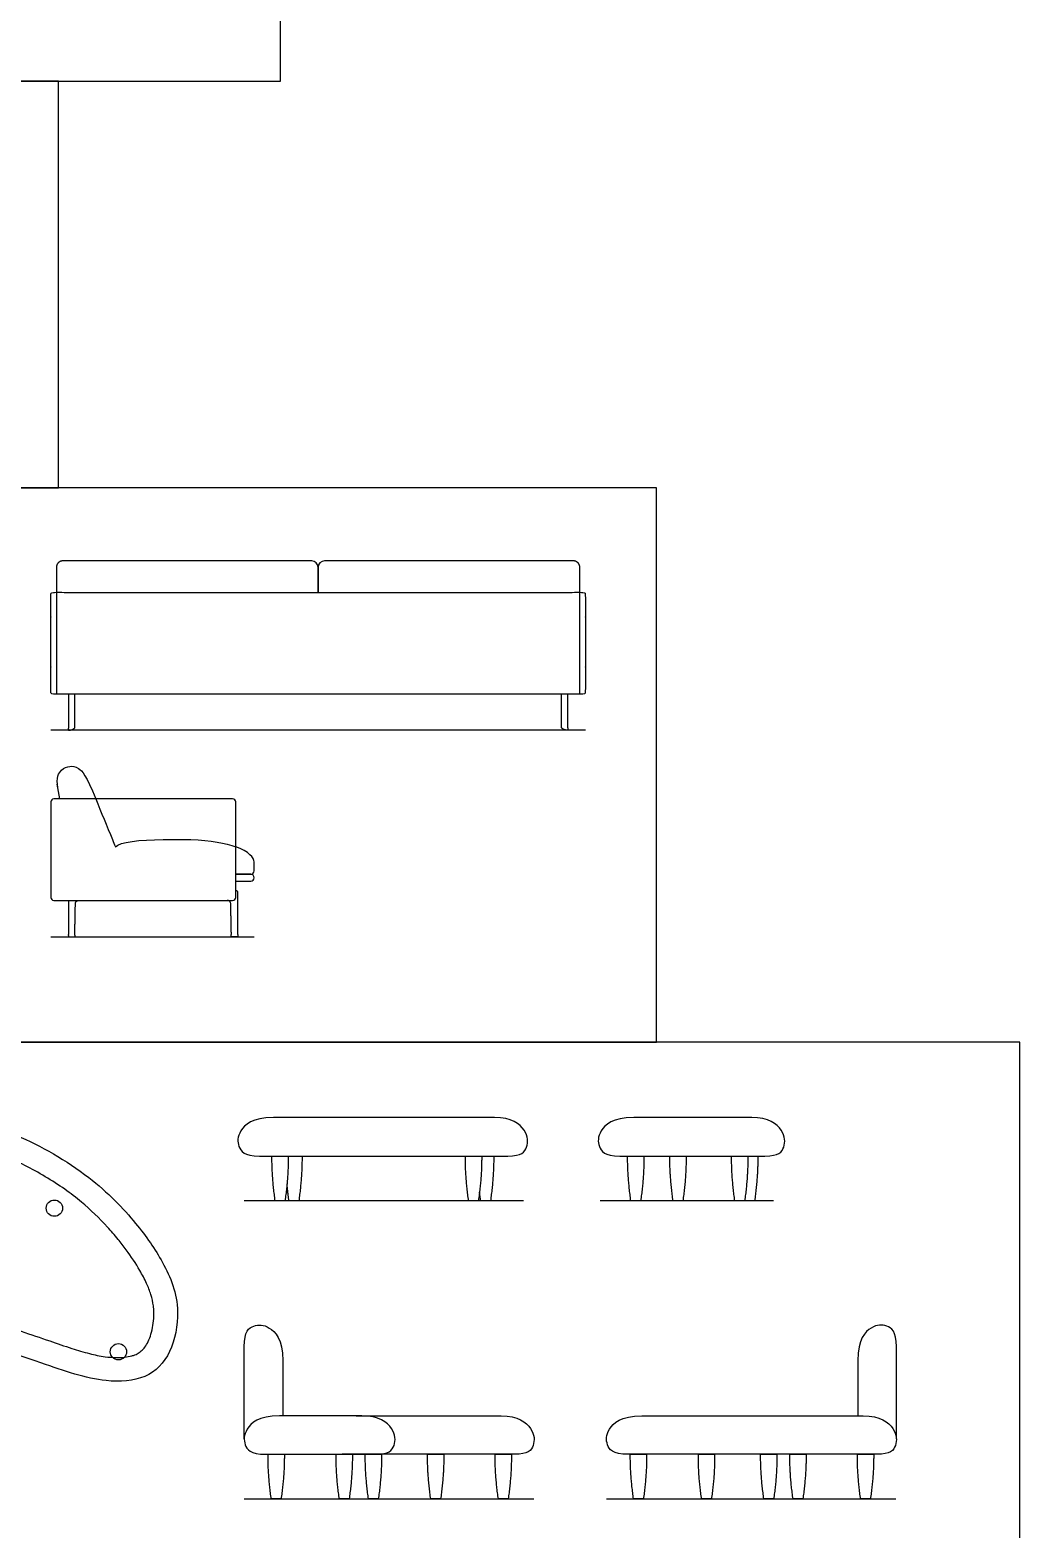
# Model space of a CAD drawing. Header units: metres. Extents: x 0 to 74.2, y -1.2 to 25.5.
# Drawn here: x 70.09 to 74.17, y 4.7 to 10.88 of the extents above; entities that cross this region are included whole.
import ezdxf

# ---------------------------------------------------------------- set-up
doc = ezdxf.new("R2010")
doc.units = ezdxf.units.M
doc.header["$MEASUREMENT"] = 0
for name, color, linetype, true_color in [('AG-DETAIL-DIAGRAM', 7, 'Continuous', 0xccff66), ('AG-DIAGRAM', 7, 'Continuous', 0xfecc66), ('AG-FURNITURE', 7, 'Continuous', 0x66ccff), ('X-VPRT', 6, 'Continuous', 0xff00ff)]:
    doc.layers.add(name, color=color, linetype=linetype, true_color=true_color)

msp = doc.modelspace()

# ---------------------------------------------------------------- linework, layer by layer
at = {"layer": 'AG-DETAIL-DIAGRAM'}
for centre in [(70.1948, 6.0256), (70.4587, 5.4335)]:
    msp.add_circle(centre, 0.0336, dxfattribs=at)
for points, knots in [([(70.3649, 7.7133), (70.3879, 7.6572), (70.4109, 7.6011), (70.4339, 7.545), (70.438, 7.5352), (70.442, 7.5254), (70.446, 7.5156), (70.4642, 7.5352), (70.5458, 7.545), (70.6432, 7.545), (70.665, 7.545), (70.7108, 7.545), (70.7565, 7.545), (70.8403, 7.5427), (70.9005, 7.5308), (70.9418, 7.5156)], [-6.039693, -6.039693, -6.039693, -6.039693, -5.646891, -5.646891, -5.646891, -5.542584, -5.542584, -5.542584, -4.877452, -4.877452, -4.877452, -4.427374, -4.427374, -4.427374, -4.070369, -4.070369, -4.070369, -4.070369]), ([(68.1225, 6.2999), (68.1119, 6.2998), (68.0879, 6.2995), (68.0529, 6.2985), (68.0159, 6.2943), (67.9776, 6.2858), (67.9363, 6.2729), (67.8969, 6.2551), (67.8651, 6.2344), (67.8427, 6.2097), (67.8264, 6.1838), (67.8154, 6.1588), (67.8091, 6.1384), (67.8062, 6.123), (67.8051, 6.1085), (67.8057, 6.0906), (67.8081, 6.0698), (67.8135, 6.0482), (67.8219, 6.0289), (67.8346, 6.0115), (67.8519, 5.9949), (67.8757, 5.9779), (67.9101, 5.9604), (67.9589, 5.9452), (68.024, 5.9334), (68.0726, 5.9281), (68.0996, 5.9256), (68.1464, 5.9212), (68.2548, 5.9141), (68.4168, 5.9051), (68.5651, 5.8947), (68.6893, 5.881), (68.7931, 5.8651), (68.8977, 5.8452), (69.0198, 5.8196), (69.1407, 5.7939), (69.2676, 5.7616), (69.4361, 5.7146), (69.6638, 5.6457), (69.9287, 5.5614), (70.128, 5.4948), (70.26, 5.449), (70.3359, 5.4259), (70.3967, 5.4131), (70.4455, 5.4089), (70.4825, 5.4103), (70.5085, 5.415), (70.5256, 5.4205), (70.539, 5.4264), (70.5537, 5.4365), (70.5691, 5.4536), (70.5827, 5.477), (70.5938, 5.5072), (70.6018, 5.5424), (70.6049, 5.5735), (70.605, 5.6005), (70.6025, 5.6306), (70.5935, 5.6702), (70.5741, 5.7189), (70.5411, 5.7812), (70.5011, 5.8417), (70.4549, 5.9004), (70.3961, 5.9689), (70.3237, 6.0392), (70.2358, 6.1061), (70.1577, 6.1562), (70.0766, 6.2011), (69.9862, 6.2435), (69.8947, 6.2749), (69.8106, 6.2907), (69.7477, 6.2966), (69.7128, 6.298), (69.6957, 6.2985)], [18.043967, 18.043967, 18.043967, 18.043967, 18.148797, 18.279916, 18.388892, 18.51475, 18.665998, 18.814053, 18.938677, 19.037569, 19.140522, 19.23928, 19.305558, 19.350032, 19.39316, 19.448604, 19.52602, 19.599709, 19.666619, 19.732151, 19.811104, 19.901631, 20.019557, 20.189422, 20.403652, 20.670275, 20.670275, 20.670275, 21.132841, 21.739825, 22.266577, 22.596155, 22.969444, 23.299684, 23.644267, 24.197108, 24.516259, 24.933096, 25.918347, 26.857867, 27.669669, 27.986224, 28.233559, 28.450085, 28.59621, 28.714951, 28.814186, 28.855053, 28.891081, 28.958296, 29.029679, 29.115783, 29.223624, 29.345837, 29.469899, 29.531377, 29.611032, 29.766917, 29.929091, 30.126428, 30.460186, 30.641549, 30.86162, 31.348216, 31.632572, 31.947899, 32.26057, 32.544115, 32.930678, 33.210076, 33.384115, 33.552966, 33.552966, 33.552966, 33.552966])]:
    msp.add_open_spline(points, degree=3, knots=knots, dxfattribs=at)
at = {"layer": 'AG-DIAGRAM'}
for points in [[(72.3832, 7.9958), (71.2815, 7.9958), (70.1798, 7.9958)], [(70.1798, 7.1449), (71.018, 7.1449)], [(72.1279, 6.0565), (70.9769, 6.0565)], [(73.1582, 6.0565), (72.4442, 6.0565)], [(70.9769, 4.8267), (72.17, 4.8267)], [(72.4698, 4.8267), (73.6629, 4.8267)]]:
    msp.add_lwpolyline(points, dxfattribs=at)
at = {"layer": 'AG-FURNITURE'}
for points in [[(70.2032, 8.5642), (70.2032, 8.1451)], [(72.3598, 8.1451), (72.3598, 8.5642)], [(70.2788, 8.0054), (70.2788, 8.1451)], [(72.2843, 8.0054), (72.2843, 8.1451)], [(70.2174, 7.7133), (70.2067, 7.7737)], [(71.018, 7.4164), (71.018, 7.4528)], [(70.9418, 7.4021), (71.0037, 7.4021)], [(71.0037, 7.4021), (70.9418, 7.4021)], [(70.9418, 7.3735), (71.0037, 7.3735)], [(71.0913, 6.2406), (71.1584, 6.2406)], [(71.1481, 6.2406), (71.2152, 6.2406)], [(71.8884, 6.2406), (71.9555, 6.2406)], [(71.938, 6.2406), (72.0051, 6.2406)], [(72.557, 6.2406), (72.6241, 6.2406)], [(72.7309, 6.2406), (72.798, 6.2406)], [(72.9854, 6.2406), (73.0525, 6.2406)], [(73.0525, 6.2406), (73.0934, 6.2406)], [(71.1451, 6.0565), (71.1046, 6.0565)], [(71.2019, 6.0565), (71.1614, 6.0565)], [(71.9422, 6.0565), (71.9017, 6.0565)], [(71.9918, 6.0565), (71.9513, 6.0565)], [(72.6108, 6.0565), (72.5704, 6.0565)], [(72.7847, 6.0565), (72.7442, 6.0565)], [(73.0392, 6.0565), (72.9987, 6.0565)], [(73.0801, 6.0565), (73.0397, 6.0565)], [(71.0752, 5.0108), (71.1423, 5.0108)], [(71.3556, 5.0108), (71.4227, 5.0108)], [(71.4758, 5.0108), (71.5429, 5.0108)], [(71.7324, 5.0108), (71.7995, 5.0108)], [(72.0109, 5.0108), (72.078, 5.0108)], [(72.5681, 5.0108), (72.6352, 5.0108)], [(72.8485, 5.0108), (72.9156, 5.0108)], [(73.1051, 5.0108), (73.1722, 5.0108)], [(73.2253, 5.0108), (73.2924, 5.0108)], [(73.5038, 5.0108), (73.5709, 5.0108)], [(71.129, 4.8267), (71.0885, 4.8267)], [(71.4094, 4.8267), (71.3689, 4.8267)], [(71.5296, 4.8267), (71.4891, 4.8267)], [(71.7862, 4.8267), (71.7457, 4.8267)], [(72.0647, 4.8267), (72.0243, 4.8267)], [(72.6219, 4.8267), (72.5814, 4.8267)], [(72.9023, 4.8267), (72.8618, 4.8267)], [(73.1589, 4.8267), (73.1184, 4.8267)], [(73.2791, 4.8267), (73.2386, 4.8267)], [(73.5576, 4.8267), (73.5171, 4.8267)]]:
    msp.add_lwpolyline(points, dxfattribs=at)
for centre, radius, start, end in [((71.2551, 8.668), 0.0264, 0, 90), ((71.3079, 8.668), 0.0264, 90, 180), ((70.1925, 7.7006), 0.0127, 90, 180), ((70.9291, 7.7006), 0.0127, 0, 90), ((71.0037, 7.4164), 0.0143, 270, 0), ((71.0037, 7.4164), 0.0143, 269.99993, 270), ((71.0037, 7.3878), 0.0143, 0, 90), ((71.0037, 7.3878), 0.0143, 90, 90.00002), ((71.0037, 7.3878), 0.0143, 270, 0), ((71.0037, 7.3878), 0.0143, 269.99993, 270), ((70.1925, 7.3069), 0.0127, 180, 270), ((70.9291, 7.3069), 0.0127, 270, 0)]:
    msp.add_arc(centre, radius, start, end, dxfattribs=at)
for points in [[(70.2296, 8.6943), (70.2032, 8.6943), (70.2032, 8.668)], [(72.3598, 8.668), (72.3598, 8.6943), (72.3334, 8.6943)]]:
    msp.add_rational_spline(points, [1, 0.707106781186, 1], degree=2, dxfattribs=at)
for points, degree in [([(70.2032, 8.668), (70.2032, 8.6161), (70.2032, 8.5642)], 2), ([(71.2551, 8.6943), (70.7424, 8.6943), (70.2296, 8.6943)], 2), ([(71.2815, 8.668), (71.2815, 8.6161), (71.2815, 8.5642)], 2), ([(71.2815, 8.5642), (71.2815, 8.6161), (71.2815, 8.668)], 2), ([(72.3334, 8.6943), (71.8207, 8.6943), (71.3079, 8.6943)], 2), ([(72.3598, 8.5642), (72.3598, 8.6161), (72.3598, 8.668)], 2), ([(70.2092, 7.7595), (70.2014, 7.8009), (70.223, 7.8388), (70.2593, 7.8483), (70.2897, 7.8483), (70.3274, 7.8099), (70.3649, 7.7133)], 3), ([(70.1798, 7.7006), (70.1798, 7.5037), (70.1798, 7.3069)], 2), ([(70.9291, 7.7133), (70.5608, 7.7133), (70.1925, 7.7133)], 2), ([(70.9418, 7.3069), (70.9418, 7.5037), (70.9418, 7.7006)], 2), ([(71.018, 7.4528), (71.018, 7.4697), (70.9963, 7.4955), (70.9418, 7.5156)], 3), ([(70.1925, 7.2942), (70.5608, 7.2942), (70.9291, 7.2942)], 2), ([(70.9418, 7.3356), (70.9495, 7.3356), (70.9495, 7.3256)], 2), ([(71.1046, 6.0565), (71.0906, 6.1538), (71.0913, 6.2406)], 2), ([(71.1584, 6.2406), (71.1591, 6.1538), (71.1451, 6.0565)], 2), ([(71.2152, 6.2406), (71.2159, 6.1538), (71.2019, 6.0565)], 2), ([(71.9017, 6.0565), (71.8877, 6.1538), (71.8884, 6.2406)], 2), ([(71.9555, 6.2406), (71.9562, 6.1538), (71.9422, 6.0565)], 2), ([(72.0051, 6.2406), (72.0058, 6.1538), (71.9918, 6.0565)], 2), ([(72.5704, 6.0565), (72.5563, 6.1538), (72.557, 6.2406)], 2), ([(72.6241, 6.2406), (72.6249, 6.1538), (72.6108, 6.0565)], 2), ([(72.7442, 6.0565), (72.7302, 6.1538), (72.7309, 6.2406)], 2), ([(72.798, 6.2406), (72.7987, 6.1538), (72.7847, 6.0565)], 2), ([(72.9987, 6.0565), (72.9847, 6.1538), (72.9854, 6.2406)], 2), ([(73.0525, 6.2406), (73.0532, 6.1538), (73.0392, 6.0565)], 2), ([(73.0934, 6.2406), (73.0942, 6.1538), (73.0801, 6.0565)], 2), ([(71.1614, 6.0565), (71.1564, 6.0916), (71.1533, 6.1253)], 2), ([(71.9513, 6.0565), (71.9488, 6.074), (71.9467, 6.0912)], 2), ([(73.0397, 6.0565), (73.0395, 6.0572), (73.0394, 6.058)], 2), ([(71.0885, 4.8267), (71.0745, 4.924), (71.0752, 5.0108)], 2), ([(71.1423, 5.0108), (71.143, 4.924), (71.129, 4.8267)], 2), ([(71.3689, 4.8267), (71.3549, 4.924), (71.3556, 5.0108)], 2), ([(71.4227, 5.0108), (71.4234, 4.924), (71.4094, 4.8267)], 2), ([(71.4891, 4.8267), (71.4751, 4.924), (71.4758, 5.0108)], 2), ([(71.5429, 5.0108), (71.5436, 4.924), (71.5296, 4.8267)], 2), ([(71.7457, 4.8267), (71.7317, 4.924), (71.7324, 5.0108)], 2), ([(71.7995, 5.0108), (71.8002, 4.924), (71.7862, 4.8267)], 2), ([(72.0243, 4.8267), (72.0102, 4.924), (72.0109, 5.0108)], 2), ([(72.078, 5.0108), (72.0788, 4.924), (72.0647, 4.8267)], 2), ([(72.5814, 4.8267), (72.5674, 4.924), (72.5681, 5.0108)], 2), ([(72.6352, 5.0108), (72.6359, 4.924), (72.6219, 4.8267)], 2), ([(72.8618, 4.8267), (72.8478, 4.924), (72.8485, 5.0108)], 2), ([(72.9156, 5.0108), (72.9163, 4.924), (72.9023, 4.8267)], 2), ([(73.0201, 5.0109), (73.0169, 5.0109), (73.0135, 5.0108), (73.01, 5.0108)], 3), ([(73.1184, 4.8267), (73.1044, 4.924), (73.1051, 5.0108)], 2), ([(73.1722, 5.0108), (73.1729, 4.924), (73.1589, 4.8267)], 2), ([(73.2386, 4.8267), (73.2246, 4.924), (73.2253, 5.0108)], 2), ([(73.2924, 5.0108), (73.2931, 4.924), (73.2791, 4.8267)], 2), ([(73.5171, 4.8267), (73.5031, 4.924), (73.5038, 5.0108)], 2), ([(73.5709, 5.0108), (73.5716, 4.924), (73.5576, 4.8267)], 2)]:
    msp.add_open_spline(points, degree=degree, dxfattribs=at)
for points, weights, knots in [([(71.2815, 8.1451), (70.4068, 8.1451), (70.1925, 8.1451), (70.1798, 8.1451), (70.1798, 8.1578), (70.1798, 8.3546), (70.1798, 8.5515), (70.1798, 8.5642), (70.1925, 8.5642), (70.4068, 8.5642), (71.2815, 8.5642)], [1, 1, 1, 0.707106781187, 1, 1, 1, 0.707106781186, 1, 1, 1], [9.927034, 9.927034, 9.927034, 11.332976, 11.332976, 11.398426, 11.398426, 12.690093, 12.690093, 12.755543, 12.755543, 14.161486, 14.161486, 14.161486]), ([(71.2815, 8.5642), (72.1563, 8.5642), (72.3705, 8.5642), (72.3832, 8.5642), (72.3832, 8.5515), (72.3832, 8.3546), (72.3832, 8.1578), (72.3832, 8.1451), (72.3705, 8.1451), (72.1563, 8.1451), (71.2815, 8.1451)], [1, 1, 1, 0.707106781186, 1, 1, 1, 0.707106781187, 1, 1, 1], [5.692581, 5.692581, 5.692581, 7.098524, 7.098524, 7.163974, 7.163974, 8.455641, 8.455641, 8.521091, 8.521091, 9.927034, 9.927034, 9.927034]), ([(70.2534, 8.1451), (70.2534, 8.0752), (70.2534, 8.0054), (70.2502, 8.0054), (70.2534, 7.9958), (70.2661, 7.9958), (70.2788, 8.0054)], [1, 1, 1, 0.707106781187, 1, 1, 1], [-1.0862832, -1.0862832, -1.0862832, -0.5941974, -0.5941974, -0.54764, -0.54764, -0.4581302, -0.4581302, -0.4581302]), ([(72.3097, 8.1451), (72.3097, 8.0752), (72.3097, 8.0054), (72.3128, 8.0054), (72.3097, 7.9958), (72.297, 7.9958), (72.2843, 8.0054)], [1, 1, 1, 0.707106781187, 1, 1, 1], [-1.0862832, -1.0862832, -1.0862832, -0.5941974, -0.5941974, -0.54764, -0.54764, -0.4581302, -0.4581302, -0.4581302]), ([(70.2534, 7.2942), (70.2534, 7.2243), (70.2534, 7.1545), (70.2502, 7.1545), (70.2534, 7.1449), (70.2661, 7.1449), (70.2788, 7.1449), (70.2819, 7.1449), (70.2788, 7.1545), (70.28, 7.2168), (70.2813, 7.2791), (70.2816, 7.2942), (70.2958, 7.2942)], [1, 1, 1, 0.707106781187, 1, 1, 1, 0.707106781187, 1, 1, 1, 1, 1], [-1.086283, -1.086283, -1.086283, -0.628153, -0.628153, -0.584808, -0.584808, -0.501475, -0.501475, -0.45813, -0.45813, -0.049318, -0.049318, 0.055806, 0.055806, 0.055806]), ([(70.9495, 7.3256), (70.9495, 7.2213), (70.9495, 7.1545), (70.9527, 7.1545), (70.9495, 7.1449), (70.9368, 7.1449), (70.9241, 7.1449), (70.9209, 7.1449), (70.9241, 7.1545), (70.9228, 7.2168), (70.9215, 7.2791), (70.9212, 7.2942), (70.9071, 7.2942)], [1, 1, 1, 0.707106781187, 1, 1, 1, 0.707106781187, 1, 1, 1, 1, 1], [0.057872, 0.057872, 0.057872, 0.496312, 0.496312, 0.539657, 0.539657, 0.62299, 0.62299, 0.666335, 0.666335, 1.075148, 1.075148, 1.180271, 1.180271, 1.180271])]:
    msp.add_rational_spline(points, weights, degree=2, knots=knots, dxfattribs=at)
for points, knots in [([(68.0906, 5.8284), (68.2401, 5.8145), (68.6197, 5.804), (68.9755, 5.7289), (69.2136, 5.6798), (69.7062, 5.5318), (70.1241, 5.3942), (70.3821, 5.3021), (70.58, 5.3176), (70.6812, 5.422), (70.7196, 5.6291), (70.6486, 5.8015), (70.5331, 5.9673), (70.3449, 6.165), (70.0482, 6.3344), (69.8286, 6.3935), (69.589, 6.3999), (68.8467, 6.3964), (68.1457, 6.3989), (67.9852, 6.3956), (67.7869, 6.3266), (67.7129, 6.1813), (67.7035, 6.0866), (67.7263, 5.9703), (67.8543, 5.8617), (67.9847, 5.8382), (68.0906, 5.8284)], [0, 0, 0, 0, 1.317346, 2.420036, 3.568533, 4.849759, 6.023412, 6.921489, 7.533268, 8.16255, 8.795426, 9.689966, 10.511737, 11.454236, 12.514627, 13.35576, 14.216159, 15.806943, 17.32578, 18.042459, 18.840202, 19.543784, 20.017408, 20.685705, 21.32804, 22.26172, 22.26172, 22.26172, 22.26172]), ([(72.0636, 6.2406), (71.8951, 6.2406), (71.6293, 6.2406), (71.0403, 6.2406), (70.9756, 6.2406), (70.9488, 6.2804), (70.9483, 6.3386), (71.009, 6.3994), (71.097, 6.3994), (71.6489, 6.3994), (71.8775, 6.3994), (72.0088, 6.3994), (72.0784, 6.3994), (72.1478, 6.3453), (72.1473, 6.2734), (72.1205, 6.2406), (72.0636, 6.2406)], [-9.268745, -9.268745, -9.268745, -9.268745, 0, 0, 0, 0.311356, 0.622711, 0.934067, 0.934067, 0.934067, 9.931263, 9.931263, 9.931263, 10.242618, 10.553974, 10.865329, 10.865329, 10.865329, 10.865329]), ([(73.123, 6.2406), (72.9546, 6.2406), (72.7559, 6.2406), (72.5253, 6.2406), (72.4606, 6.2406), (72.4338, 6.2804), (72.4333, 6.3386), (72.494, 6.3994), (72.582, 6.3994), (72.7755, 6.3994), (72.937, 6.3994), (73.0683, 6.3994), (73.1379, 6.3994), (73.2073, 6.3453), (73.2068, 6.2734), (73.18, 6.2406), (73.123, 6.2406)], [-9.268745, -9.268745, -9.268745, -9.268745, 0, 0, 0, 0.311356, 0.622711, 0.934067, 0.934067, 0.934067, 9.931263, 9.931263, 9.931263, 10.242618, 10.553974, 10.865329, 10.865329, 10.865329, 10.865329]), ([(70.9769, 5.0745), (70.9769, 5.1855), (70.9769, 5.3484), (70.9769, 5.4546), (70.9769, 5.5193), (71.0167, 5.5461), (71.0749, 5.5466), (71.1357, 5.4859), (71.1357, 5.3979), (71.1357, 5.3389), (71.1357, 5.2462), (71.1357, 5.1696)], [-7.443286, -7.443286, -7.443286, -7.443286, 0, 0, 0, 0.311356, 0.622711, 0.934067, 0.934067, 0.934067, 6.513086, 6.513086, 6.513086, 6.513086]), ([(73.6645, 5.0745), (73.6645, 5.1855), (73.6645, 5.3484), (73.6645, 5.4546), (73.6645, 5.5193), (73.6247, 5.5461), (73.5665, 5.5466), (73.5058, 5.4859), (73.5058, 5.3979), (73.5058, 5.3389), (73.5058, 5.2462), (73.5058, 5.1696)], [-7.443286, -7.443286, -7.443286, -7.443286, 0, 0, 0, 0.311356, 0.622711, 0.934067, 0.934067, 0.934067, 6.513086, 6.513086, 6.513086, 6.513086]), ([(71.5171, 5.0108), (71.4186, 5.0108), (71.1984, 5.0108), (71.0662, 5.0108), (71.0015, 5.0108), (70.9747, 5.0506), (70.9743, 5.1088), (71.0349, 5.1696), (71.1229, 5.1696), (71.218, 5.1696), (71.401, 5.1696), (71.4623, 5.1696), (71.532, 5.1696), (71.6013, 5.1155), (71.6009, 5.0436), (71.574, 5.0108), (71.5171, 5.0108)], [-9.268745, -9.268745, -9.268745, -9.268745, 0, 0, 0, 0.311356, 0.622711, 0.934067, 0.934067, 0.934067, 9.931263, 9.931263, 9.931263, 10.242618, 10.553974, 10.865329, 10.865329, 10.865329, 10.865329]), ([(71.4379, 5.1696), (71.7911, 5.1696), (71.9742, 5.1696), (72.0355, 5.1696), (72.1051, 5.1696), (72.1744, 5.1155), (72.174, 5.0436), (72.1472, 5.0108), (72.0902, 5.0108), (71.9918, 5.0108), (71.7716, 5.0108), (71.3812, 5.0108)], [0.934067, 0.934067, 0.934067, 0.934067, 9.931263, 9.931263, 9.931263, 10.242618, 10.553974, 10.865329, 10.865329, 10.865329, 20.134075, 20.134075, 20.134075, 20.134075]), ([(73.01, 5.0108), (72.9762, 5.0108), (72.836, 5.0108), (72.646, 5.0108), (72.5591, 5.0108), (72.4944, 5.0108), (72.4676, 5.0506), (72.4671, 5.1088), (72.5278, 5.1696), (72.6158, 5.1696), (72.7004, 5.1696), (72.8737, 5.1696), (72.9485, 5.1696), (72.9616, 5.1695)], [-9.268745, -9.268745, -9.268745, -9.268745, -6.086732, 0.004697, 0.004697, 0.004697, 0.31621, 0.627724, 0.939237, 0.939237, 0.939237, 8.949233, 9.940993, 9.940993, 9.940993, 9.940993]), ([(72.9616, 5.1695), (73.2947, 5.1696), (73.4689, 5.1696), (73.5283, 5.1696), (73.598, 5.1696), (73.6673, 5.1155), (73.6669, 5.0436), (73.6401, 5.0108), (73.5831, 5.0108), (73.4977, 5.0108), (73.3206, 5.0108), (73.0201, 5.0109)], [1.199714, 1.199714, 1.199714, 1.199714, 9.931263, 9.931263, 9.931263, 10.242618, 10.553974, 10.865329, 10.865329, 10.865329, 18.90833, 18.90833, 18.90833, 18.90833])]:
    msp.add_open_spline(points, degree=3, knots=knots, dxfattribs=at)
at = {"layer": 'X-VPRT'}
for points in [[(67.4683, 12.806), (67.4683, 10.6724), (71.1259, 10.6724), (71.1259, 12.806)], [(67.4683, 10.6724), (67.4683, 8.996), (70.2115, 8.996), (70.2115, 10.6724)], [(67.4683, 8.996), (67.4683, 6.71), (72.6753, 6.71), (72.6753, 8.996)], [(67.4683, 6.71), (67.4683, 3.3572), (74.1739, 3.3572), (74.1739, 6.71)]]:
    msp.add_lwpolyline(points, close=True, dxfattribs=at)

doc.saveas('drawing.dxf')
